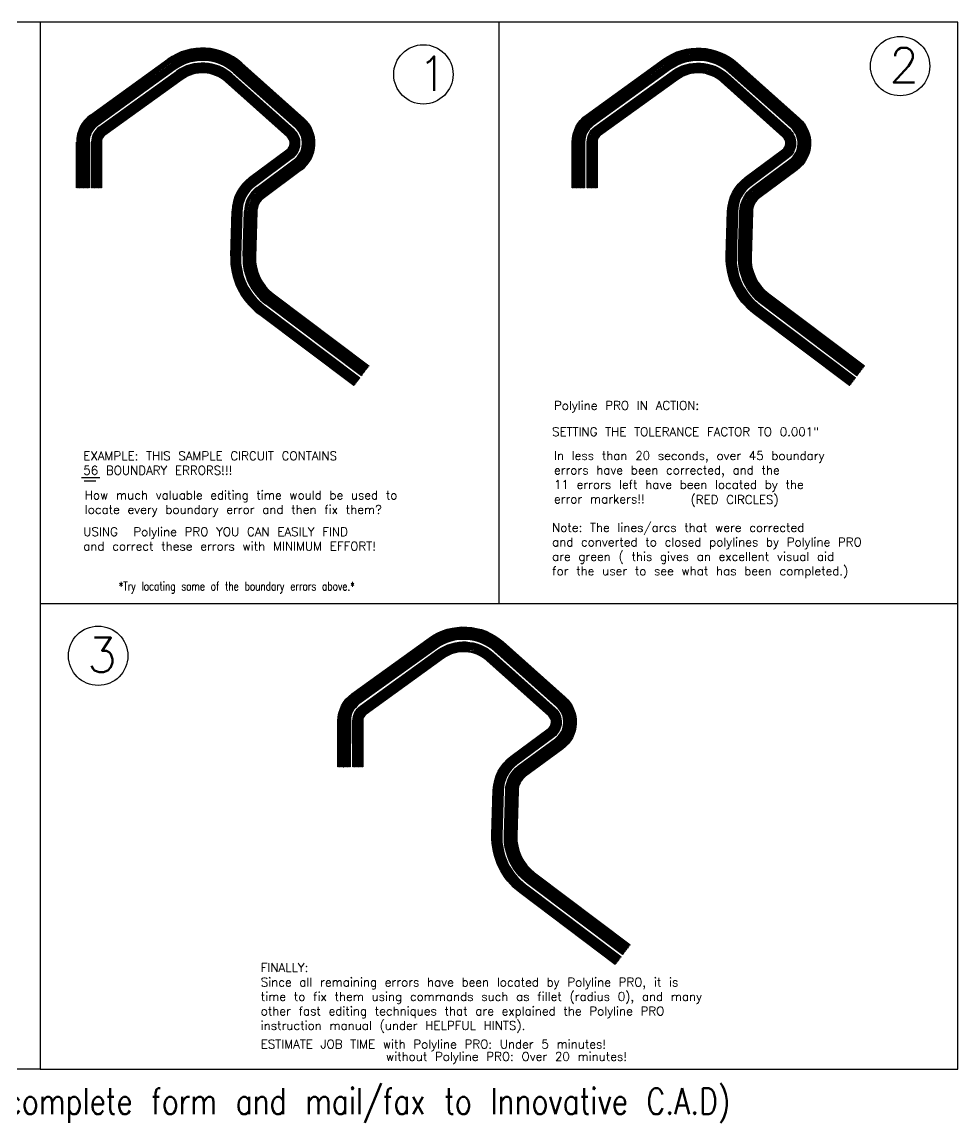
# Model space of a CAD drawing. Extents: x -12.6 to 8.4, y -1 to 11.7.
# Drawn here: x -2.36 to 8.42, y -0.94 to 11.74 of the extents above; entities that cross this region are included whole.
import ezdxf

# ---------------------------------------------------------------- set-up
doc = ezdxf.new("R2010")
doc.units = 0
doc.layers.get('0').update_dxf_attribs({"linetype": 'CONTINUOUS'})
doc.layers.add('ERRORS', color=1, linetype='CONTINUOUS')
doc.styles.get("Standard").update_dxf_attribs({"font": 'TXT.shx', "width": 0.75, "height": 0.08})
doc.styles.add('TXT', font='txt.shx', dxfattribs={"height": 0.1})

msp = doc.modelspace()

# ---------------------------------------------------------------- linework, layer by layer
for p, q in [((-2.153294, 11.735525), (-12.511429, 11.735525)), ((8.421761, 11.735525), (-2.153294, 11.735525)), ((-2.153294, 11.735525), (-2.153294, 5.039334)), ((3.134233, 5.039334), (3.134233, 11.735525)), ((8.421761, 5.039334), (8.421761, 11.735525)), ((-1.575308, 10.663719), (-0.683829, 11.306559)), ((-0.679443, 11.300475), (-1.570922, 10.657636)), ((-1.566535, 10.651553), (-0.675056, 11.294392)), ((-0.670669, 11.288309), (-1.562148, 10.645469)), ((-1.557762, 10.639386), (-0.666282, 11.282226)), ((-0.661896, 11.276142), (-1.553375, 10.633303)), ((-1.548988, 10.627219), (-0.657509, 11.270059)), ((-0.653122, 11.263976), (-1.544602, 10.621136)), ((-0.644348, 11.251809), (-1.535828, 10.608969)), ((-1.531442, 10.602886), (-0.639962, 11.245726)), ((-1.527055, 10.596803), (-0.635575, 11.239643)), ((-1.522668, 10.59072), (-0.631188, 11.233559)), ((-0.626801, 11.227476), (-1.518281, 10.584637)), ((-1.513893, 10.578554), (-0.622414, 11.221393)), ((-0.618028, 11.21531), (-1.509506, 10.572471)), ((-1.505119, 10.566388), (-0.613641, 11.209227)), ((-0.609254, 11.203143), (-1.500732, 10.560305)), ((-1.496344, 10.554222), (-0.604867, 11.19706)), ((-0.60048, 11.190977), (-1.491957, 10.548139)), ((-1.474408, 10.523807), (-0.582933, 11.166644)), ((-0.578546, 11.160561), (-1.470021, 10.517724)), ((0.079781, 11.161581), (0.793783, 10.524799)), ((0.798775, 10.530397), (0.084773, 11.167179)), ((0.089765, 11.172776), (0.803767, 10.535995)), ((0.808758, 10.541592), (0.094757, 11.178373)), ((0.099749, 11.183971), (0.81375, 10.54719)), ((0.818742, 10.552787), (0.104741, 11.189568)), ((0.109733, 11.195165), (0.823733, 10.558385)), ((0.114725, 11.200763), (0.828725, 10.563983)), ((0.119717, 11.20636), (0.833717, 10.56958)), ((0.838709, 10.575178), (0.124709, 11.211957)), ((0.129701, 11.217554), (0.843701, 10.580775)), ((0.848692, 10.586372), (0.134693, 11.223152)), ((0.139685, 11.228749), (0.853684, 10.59197)), ((0.858676, 10.597567), (0.144677, 11.234346)), ((0.149669, 11.239943), (0.863668, 10.603165)), ((0.86866, 10.608762), (0.154661, 11.245541)), ((0.159653, 11.251138), (0.873652, 10.61436)), ((0.878643, 10.619957), (0.164646, 11.256735)), ((0.169638, 11.262333), (0.883635, 10.625555)), ((5.066664, 11.251809), (4.175184, 10.608969)), ((4.197119, 10.578554), (5.088598, 11.221393)), ((5.092985, 11.21531), (4.201506, 10.572471)), ((6.519771, 10.541592), (5.805769, 11.178373)), ((5.810761, 11.183971), (6.524762, 10.54719)), ((6.549721, 10.575178), (5.835721, 11.211957)), ((5.840713, 11.217554), (6.554713, 10.580775)), ((-1.465633, 10.511642), (-0.574159, 11.154478)), ((-0.569772, 11.148394), (-1.461246, 10.505559)), ((-1.456859, 10.499476), (-0.565385, 11.142311)), ((-0.560999, 11.136228), (-1.452471, 10.493393)), ((-1.448084, 10.48731), (-0.556612, 11.130145)), ((-0.552225, 11.124061), (-1.443697, 10.481227)), ((-1.439309, 10.475145), (-0.547838, 11.117978)), ((-0.543451, 11.111895), (-1.434922, 10.469062)), ((-1.430534, 10.462979), (-0.539064, 11.105812)), ((-0.534678, 11.099728), (-1.426147, 10.456896)), ((-1.421759, 10.450813), (-0.530291, 11.093645)), ((-0.525904, 11.087562), (-1.417372, 10.444731)), ((-1.412984, 10.438648), (-0.521517, 11.081479)), ((-0.51713, 11.075395), (-1.408597, 10.432565)), ((0.69395, 10.412847), (-0.020058, 11.049635)), ((-0.015066, 11.055232), (0.698942, 10.418445)), ((0.703933, 10.424042), (-0.010074, 11.060829)), ((-0.005259, 11.066603), (0.708748, 10.429817)), ((0.713917, 10.435237), (-0.00009, 11.072024)), ((0.004902, 11.077621), (0.718908, 10.440835)), ((0.7239, 10.446433), (0.009894, 11.083219)), ((0.014709, 11.088993), (0.728715, 10.452207)), ((0.733883, 10.457628), (0.019877, 11.094413)), ((0.024869, 11.100011), (0.738875, 10.463226)), ((0.743867, 10.468823), (0.029861, 11.105608)), ((0.034677, 11.111382), (0.748682, 10.474598)), ((0.75385, 10.480018), (0.039845, 11.116803)), ((0.044837, 11.1224), (0.758842, 10.485616)), ((0.763833, 10.491214), (0.049829, 11.127997)), ((0.054821, 11.133595), (0.768825, 10.496811)), ((0.788792, 10.519202), (0.074789, 11.155984)), ((0.288676, 11.045625), (0.338061, 11.00158)), ((4.254153, 10.499476), (5.145627, 11.142311)), ((5.150014, 11.136228), (4.258541, 10.493393)), ((4.289253, 10.450813), (5.180721, 11.093645)), ((5.185108, 11.087562), (4.29364, 10.444731)), ((6.414946, 10.424042), (5.700938, 11.060829)), ((5.705753, 11.066603), (6.419761, 10.429817)), ((6.454879, 10.468823), (5.740874, 11.105608)), ((5.745689, 11.111382), (6.459694, 10.474598)), ((5.999688, 11.045625), (6.049073, 11.00158)), ((-1.734255, 9.825803), (-1.734255, 10.353438)), ((-1.726555, 10.353438), (-1.726555, 9.825803)), ((-1.719055, 9.825803), (-1.719055, 10.353439)), ((-1.711555, 10.353439), (-1.711555, 9.825803)), ((-1.704055, 9.825803), (-1.704055, 10.353439)), ((-1.696755, 10.35344), (-1.696755, 9.825803)), ((-1.689055, 9.825803), (-1.689055, 10.35344)), ((-1.681555, 10.353441), (-1.681555, 9.825803)), ((-1.674055, 9.825803), (-1.674055, 10.353441)), ((-1.666555, 10.353442), (-1.666555, 9.825803)), ((-1.659055, 9.825803), (-1.659055, 10.353442)), ((-1.651755, 9.825803), (-1.651755, 10.353443)), ((-1.644055, 9.825803), (-1.644055, 10.353444)), ((-1.636555, 10.353445), (-1.636555, 9.825803)), ((-1.629055, 9.825803), (-1.629055, 10.353445)), ((-1.621555, 10.353446), (-1.621555, 9.825803)), ((-1.614055, 9.825803), (-1.614055, 10.353447)), ((-1.606555, 10.353448), (-1.606555, 9.825803)), ((-1.599055, 9.825803), (-1.599055, 10.353449)), ((-1.591755, 10.35345), (-1.591755, 9.825803)), ((-1.561555, 9.825803), (-1.561555, 10.353454)), ((-1.554055, 10.353455), (-1.554055, 9.825803)), ((-1.546555, 9.825803), (-1.546555, 10.353456)), ((-1.539055, 10.353457), (-1.539055, 9.825803)), ((-1.531555, 9.825803), (-1.531555, 10.353458)), ((-1.524255, 10.353459), (-1.524255, 9.825803)), ((-1.516755, 9.825803), (-1.516755, 10.35346)), ((-1.509055, 10.353461), (-1.509055, 9.825803)), ((-1.501555, 9.825803), (-1.501555, 10.353462)), ((-1.494055, 10.353463), (-1.494055, 9.825803)), ((-1.486555, 9.825803), (-1.486555, 10.353464)), ((-1.479055, 10.353465), (-1.479055, 9.825803)), ((-1.471555, 9.825803), (-1.471555, 10.353466)), ((-1.464055, 10.353467), (-1.464055, 9.825803)), ((-1.456555, 9.825803), (-1.456555, 10.353468)), ((-1.449055, 10.353469), (-1.449055, 9.825803)), ((4.036957, 9.825803), (4.036957, 10.353441)), ((4.044457, 10.353442), (4.044457, 9.825803)), ((4.081957, 9.825803), (4.081957, 10.353445)), ((4.089457, 10.353446), (4.089457, 9.825803)), ((4.179457, 9.825803), (4.179457, 10.353458)), ((4.186757, 10.353459), (4.186757, 9.825803)), ((4.239457, 9.825803), (4.239457, 10.353466)), ((4.246957, 10.353467), (4.246957, 9.825803)), ((0.259132, 9.944708), (0.687113, 10.26175)), ((0.691579, 10.255724), (0.263597, 9.938682)), ((0.268062, 9.932656), (0.696044, 10.249697)), ((0.700424, 10.243587), (0.272442, 9.926545)), ((0.276991, 9.920604), (0.704974, 10.237645)), ((0.709439, 10.231619), (0.281456, 9.914578)), ((0.285921, 9.908551), (0.713903, 10.225593)), ((0.718368, 10.219567), (0.290386, 9.902525)), ((0.294851, 9.896499), (0.722833, 10.213541)), ((0.727298, 10.207515), (0.299316, 9.890473)), ((0.303781, 9.884447), (0.731763, 10.201488)), ((0.73644, 10.195674), (0.308458, 9.878633)), ((0.312711, 9.872395), (0.740693, 10.189436)), ((0.745158, 10.18341), (0.317176, 9.866369)), ((0.321641, 9.860342), (0.749623, 10.177384)), ((0.754087, 10.171357), (0.326106, 9.854316)), ((0.343966, 9.830212), (0.771947, 10.147253)), ((5.979074, 9.932656), (6.407056, 10.249697)), ((6.411436, 10.243587), (5.983454, 9.926545)), ((6.014793, 9.884447), (6.442775, 10.201488)), ((6.447452, 10.195674), (6.01947, 9.878633)), ((0.776412, 10.141226), (0.34843, 9.824186)), ((0.352895, 9.818159), (0.780876, 10.1352)), ((0.785341, 10.129174), (0.35736, 9.812133)), ((0.361825, 9.806107), (0.789806, 10.123148)), ((0.794271, 10.117121), (0.36629, 9.800081)), ((0.370755, 9.794055), (0.798735, 10.111095)), ((0.8032, 10.105069), (0.37522, 9.788029)), ((0.807665, 10.099043), (0.379685, 9.782003)), ((0.812129, 10.093016), (0.38415, 9.775976)), ((0.388614, 9.76995), (0.816594, 10.086989)), ((0.821058, 10.080963), (0.393079, 9.763924)), ((0.397544, 9.757897), (0.825523, 10.074936)), ((0.829987, 10.06891), (0.402008, 9.751871)), ((0.406473, 9.745845), (0.834451, 10.062883)), ((0.838916, 10.056857), (0.410938, 9.739818)), ((0.415402, 9.733792), (0.84338, 10.05083)), ((0.847844, 10.044804), (0.419867, 9.727766)), ((0.424332, 9.721739), (0.852309, 10.038777)), ((0.856773, 10.03275), (0.428796, 9.715713)), ((6.072837, 9.806107), (6.500818, 10.123148)), ((6.505283, 10.117121), (6.077302, 9.800081)), ((6.099627, 9.76995), (6.527606, 10.086989)), ((6.53207, 10.080963), (6.104091, 9.763924)), ((-1.726555, 9.825803), (-1.734055, 9.825803)), ((-1.711555, 9.825803), (-1.719055, 9.825803)), ((-1.696555, 9.825503), (-1.704055, 9.825503)), ((-1.681555, 9.825803), (-1.689055, 9.825803)), ((-1.666555, 9.825803), (-1.674055, 9.825803)), ((-1.651555, 9.826103), (-1.659055, 9.826103)), ((-1.636555, 9.825803), (-1.644055, 9.825803)), ((-1.621555, 9.825803), (-1.629055, 9.825803)), ((-1.606555, 9.826103), (-1.614055, 9.826103)), ((-1.591555, 9.825803), (-1.599055, 9.825803)), ((-1.554055, 9.825803), (-1.561555, 9.825803)), ((-1.539055, 9.826257), (-1.546555, 9.826257)), ((-1.524055, 9.825803), (-1.531555, 9.825803)), ((-1.509055, 9.826103), (-1.516555, 9.826103)), ((-1.494055, 9.826103), (-1.501555, 9.826103)), ((-1.479055, 9.826103), (-1.486555, 9.826103)), ((-1.464055, 9.826103), (-1.471555, 9.826103)), ((-1.449055, 9.825803), (-1.456555, 9.825803)), ((4.044457, 9.825803), (4.036957, 9.825803)), ((4.089457, 9.825803), (4.081957, 9.825803)), ((4.186957, 9.825803), (4.179457, 9.825803)), ((4.246957, 9.826103), (4.239457, 9.826103)), ((0.040655, 9.041051), (0.056015, 9.55596)), ((0.063512, 9.555737), (0.048152, 9.040827)), ((0.055649, 9.040603), (0.071008, 9.555513)), ((0.078505, 9.55529), (0.063145, 9.040379)), ((0.070642, 9.040155), (0.086002, 9.555066)), ((0.093498, 9.554842), (0.078139, 9.039931)), ((0.085635, 9.039707), (0.100995, 9.554619)), ((0.108642, 9.554395), (0.093282, 9.039483)), ((0.100629, 9.039259), (0.115988, 9.554171)), ((0.123485, 9.553948), (0.108125, 9.039035)), ((0.115772, 9.038811), (0.131132, 9.553724)), ((0.138478, 9.553501), (0.123119, 9.038587)), ((0.130615, 9.038363), (0.145975, 9.553277)), ((0.153472, 9.553053), (0.138112, 9.038139)), ((0.145609, 9.037915), (0.160968, 9.55283)), ((0.168465, 9.552606), (0.153105, 9.037691)), ((0.183092, 9.036795), (0.198452, 9.551712)), ((0.205948, 9.551488), (0.190588, 9.036571)), ((0.198085, 9.036347), (0.213445, 9.551264)), ((0.220942, 9.551041), (0.205582, 9.036123)), ((0.213078, 9.035899), (0.228438, 9.550817)), ((0.235935, 9.550593), (0.220575, 9.035675)), ((0.228072, 9.035451), (0.243432, 9.55037)), ((0.250928, 9.550146), (0.235568, 9.035227)), ((0.258425, 9.549923), (0.243065, 9.035003)), ((0.265922, 9.549699), (0.250562, 9.034778)), ((0.258208, 9.034554), (0.273568, 9.549475)), ((0.280915, 9.549252), (0.265555, 9.034329)), ((0.273052, 9.034105), (0.288412, 9.549028)), ((0.295908, 9.548804), (0.280548, 9.03388)), ((0.288045, 9.033656), (0.303405, 9.548581)), ((0.303555, 9.548581), (0.288195, 9.033656)), ((0.310902, 9.548357), (0.295542, 9.033431)), ((0.303038, 9.033207), (0.318398, 9.548134)), ((0.326045, 9.54791), (0.310685, 9.032982)), ((0.318031, 9.032758), (0.333392, 9.547686)), ((0.340888, 9.547463), (0.325528, 9.032533)), ((5.766661, 9.040603), (5.782021, 9.555513)), ((5.789517, 9.55529), (5.774158, 9.040379)), ((5.826784, 9.038811), (5.842144, 9.553724)), ((5.849491, 9.553501), (5.834131, 9.038587)), ((5.924091, 9.035899), (5.939451, 9.550817)), ((5.946947, 9.550593), (5.931587, 9.035675)), ((5.969221, 9.034554), (5.984581, 9.549475)), ((5.991927, 9.549252), (5.976567, 9.034329)), ((6.014567, 9.548581), (5.999207, 9.033656)), ((1.555455, 7.67388), (0.455055, 8.50158)), ((0.459563, 8.507574), (1.559963, 7.679874)), ((1.564472, 7.685868), (0.464072, 8.513568)), ((0.46858, 8.519561), (1.56898, 7.691861)), ((1.573488, 7.697855), (0.473088, 8.525555)), ((0.477597, 8.531549), (1.577997, 7.703849)), ((0.482105, 8.537543), (1.582505, 7.709843)), ((0.486614, 8.543536), (1.587013, 7.715836)), ((1.591522, 7.72183), (0.491122, 8.54953)), ((0.495631, 8.555523), (1.59603, 7.727824)), ((1.600538, 7.733817), (0.500139, 8.561517)), ((0.504648, 8.56751), (1.605047, 7.739811)), ((1.609555, 7.745805), (0.509157, 8.573504)), ((0.513665, 8.579497), (1.614064, 7.751799)), ((1.618572, 7.757792), (0.518174, 8.585491)), ((0.522682, 8.591484), (1.62308, 7.763786)), ((1.627589, 7.76978), (0.527191, 8.597478)), ((0.5317, 8.603472), (1.632097, 7.775773)), ((7.275484, 7.685868), (6.175084, 8.513568)), ((6.179592, 8.519561), (7.279992, 7.691861)), ((7.302534, 7.72183), (6.202134, 8.54953)), ((6.206643, 8.555523), (7.307042, 7.727824)), ((1.460779, 7.548012), (0.360379, 8.375712)), ((0.364888, 8.381706), (1.465288, 7.554006)), ((1.469796, 7.56), (0.369396, 8.3877)), ((0.373904, 8.393693), (1.474304, 7.565993)), ((1.478813, 7.571987), (0.378413, 8.399687)), ((0.382921, 8.405681), (1.483321, 7.577981)), ((1.487829, 7.583974), (0.387429, 8.411674)), ((0.391938, 8.417668), (1.492338, 7.589968)), ((1.496846, 7.595962), (0.396446, 8.423662)), ((0.400955, 8.429656), (1.501355, 7.601956)), ((1.505863, 7.607949), (0.405463, 8.435649)), ((0.409971, 8.441643), (1.510371, 7.613943)), ((1.51488, 7.619937), (0.41448, 8.447637)), ((0.418988, 8.453631), (1.519388, 7.625931)), ((1.523896, 7.631924), (0.423496, 8.459624)), ((0.428005, 8.465618), (1.528405, 7.637918)), ((1.546438, 7.661893), (0.446038, 8.489593)), ((0.450546, 8.495587), (1.550946, 7.667887)), ((7.180808, 7.56), (6.080408, 8.3877)), ((6.084917, 8.393693), (7.185317, 7.565993)), ((7.216875, 7.607949), (6.116475, 8.435649)), ((6.120983, 8.441643), (7.221383, 7.613943)), ((1.605047, 7.739811), (1.600538, 7.733817)), ((1.614064, 7.751799), (1.609555, 7.745805)), ((1.62308, 7.763786), (1.618572, 7.757792)), ((1.632097, 7.775773), (1.627589, 7.76978)), ((1.510371, 7.613943), (1.505863, 7.607949)), ((1.519247, 7.626072), (1.514738, 7.620078)), ((1.528263, 7.638059), (1.523755, 7.632066)), ((1.550946, 7.667887), (1.546438, 7.661893)), ((1.559963, 7.679874), (1.555455, 7.67388)), ((1.56898, 7.691861), (1.564472, 7.685868)), ((1.577997, 7.703849), (1.573488, 7.697855)), ((1.587013, 7.715836), (1.582505, 7.709843)), ((1.59603, 7.727824), (1.591522, 7.72183)), ((7.221383, 7.613943), (7.216875, 7.607949)), ((7.279992, 7.691861), (7.275484, 7.685868)), ((7.307042, 7.727824), (7.302534, 7.72183)), ((1.465288, 7.554006), (1.460779, 7.548012)), ((1.474304, 7.565993), (1.469796, 7.56)), ((1.483321, 7.577981), (1.478813, 7.571987)), ((1.492338, 7.589968), (1.487829, 7.583974)), ((1.501213, 7.602097), (1.496705, 7.596103)), ((7.185317, 7.565993), (7.180808, 7.56)), ((-1.680004, 6.490808), (-1.466355, 6.490808)), ((-1.648353, 6.451271), (-1.513833, 6.451271)), ((-2.153294, 5.039334), (8.421761, 5.039334)), ((-2.153294, 5.039334), (-2.153294, -0.323966)), ((8.421761, -0.323966), (8.421761, 5.039334)), ((-2.153294, -0.323966), (-12.511429, -0.323966)), ((-2.153294, -0.323966), (8.421761, -0.323966))]:
    msp.add_line(p, q)
at = {"color": 3}
for points in [[(7.343109, 7.775773), (7.338601, 7.76978), (6.238203, 8.597478, -0.243593), (6.029044, 9.032758), (6.044404, 9.547686, -0.229739), (6.135344, 9.721739), (6.563321, 10.038777, 0.475567), (6.589656, 10.619957), (5.875658, 11.256735, 0.351795), (5.03157, 11.300475), (4.140091, 10.657636, 0.241009), (3.984457, 10.353438), (3.984457, 9.825803), (3.976957, 9.825803), (3.976757, 10.353438, -0.241009), (4.135704, 10.663719), (5.027183, 11.306559, -0.351795), (5.88065, 11.262333), (6.594648, 10.625555, -0.475567), (6.567785, 10.03275), (6.139809, 9.715713, 0.229738), (6.051901, 9.547463), (6.03654, 9.032533, 0.243593), (6.242712, 8.603472), (7.343109, 7.775773)], [(7.334092, 7.763786), (7.329584, 7.757792), (6.229186, 8.585491, -0.243593), (6.01405, 9.033207), (6.029411, 9.548134, -0.22974), (6.126415, 9.733792), (6.554392, 10.05083, 0.475567), (6.579672, 10.608762), (5.865674, 11.245541, 0.351795), (5.040343, 11.288309), (4.148864, 10.645469, 0.24101), (3.999457, 10.353439), (3.999457, 9.825803), (3.991957, 9.825803), (3.991957, 10.353439, -0.241009), (4.144477, 10.651553), (5.035956, 11.294392, -0.351795), (5.870666, 11.251138), (6.584664, 10.61436, -0.475567), (6.558857, 10.044804), (6.130879, 9.727766, 0.229739), (6.036907, 9.54791), (6.021697, 9.032982, 0.243593), (6.233695, 8.591484), (7.334092, 7.763786)], [(7.325076, 7.751799), (7.320567, 7.745805), (6.220169, 8.573504, -0.243594), (5.999057, 9.033656), (6.014417, 9.548581, -0.229741), (6.117485, 9.745845), (6.545463, 10.062883, 0.475567), (6.569688, 10.597567), (5.85569, 11.234346, 0.351795), (5.049117, 11.276142), (4.157637, 10.633303, 0.24101), (4.014457, 10.35344), (4.014257, 9.825803), (4.006957, 9.825503), (4.006957, 10.353439, -0.24101), (4.153251, 10.639386), (5.04473, 11.282226, -0.351795), (5.860682, 11.239943), (6.57468, 10.603165, -0.475567), (6.549928, 10.056857), (6.12195, 9.739818, 0.22974), (6.021914, 9.548357), (6.006554, 9.033431, 0.243593), (6.224677, 8.579497), (7.325076, 7.751799)], [(7.316059, 7.739811), (7.311551, 7.733817), (6.211152, 8.561517, -0.243594), (5.984064, 9.034105), (5.999424, 9.549028, -0.229741), (6.108556, 9.757897), (6.536535, 10.074936, 0.475568), (6.559705, 10.586372), (5.845705, 11.223152, 0.351795), (5.05789, 11.263976), (4.166411, 10.621136, 0.241011), (4.029457, 10.353441), (4.029457, 9.825803), (4.021957, 9.825803), (4.021957, 10.35344, -0.24101), (4.162024, 10.627219), (5.053503, 11.270059, -0.351795), (5.850697, 11.228749), (6.564696, 10.59197, -0.475568), (6.540999, 10.06891), (6.113021, 9.751871, 0.229741), (6.006921, 9.548804), (5.99156, 9.03388, 0.243594), (6.21566, 8.56751), (7.316059, 7.739811)], [(4.059257, 9.825803), (4.051957, 9.825803), (4.051957, 10.353442, -0.241012), (4.179571, 10.602886), (5.07105, 11.245726, -0.351795), (5.830729, 11.20636), (6.544729, 10.56958, -0.475568), (6.523142, 10.093016), (6.095162, 9.775976, 0.229742), (5.976934, 9.549699), (5.961574, 9.034778, 0.243594), (6.197626, 8.543536), (7.298026, 7.715836), (7.293517, 7.709843), (6.193117, 8.537543, -0.243594), (5.954077, 9.035003), (5.969437, 9.549923, -0.229743), (6.090697, 9.782003), (6.518677, 10.099043, 0.475569), (6.539737, 10.563983), (5.825737, 11.200763, 0.351796), (5.075437, 11.239643), (4.183957, 10.596803, 0.241012), (4.059457, 10.353443), (4.059257, 9.825803)], [(7.289009, 7.703849), (7.284501, 7.697855), (6.184101, 8.525555, -0.243594), (5.939084, 9.035451), (5.954444, 9.55037, -0.229743), (6.081767, 9.794055), (6.509748, 10.111095, 0.475568), (6.529754, 10.552787), (5.815753, 11.189568, 0.351796), (5.084211, 11.227476), (4.192732, 10.584637, 0.241011), (4.074457, 10.353445), (4.074457, 9.825803), (4.066957, 9.825803), (4.066957, 10.353444, -0.241012), (4.188344, 10.59072), (5.079824, 11.233559, -0.351796), (5.820745, 11.195165), (6.534746, 10.558385, -0.475568), (6.514212, 10.105069), (6.086232, 9.788029, 0.229743), (5.961941, 9.550146), (5.946581, 9.035227, 0.243594), (6.188609, 8.531549), (7.289009, 7.703849)], [(7.270975, 7.679874), (7.266467, 7.67388), (6.166067, 8.50158, -0.243593), (5.909097, 9.036347), (5.924457, 9.551264, -0.229743), (6.063908, 9.818159), (6.491889, 10.1352, 0.475565), (6.509787, 10.530397), (5.795785, 11.167179, 0.351796), (5.101758, 11.203143), (4.210281, 10.560305, 0.241008), (4.104457, 10.353448), (4.104457, 9.825803), (4.096957, 9.825674), (4.096957, 10.353447, -0.241009), (4.205893, 10.566388), (5.097371, 11.209227, -0.351796), (5.800777, 11.172776), (6.514779, 10.535995, -0.475566), (6.496353, 10.129174), (6.068373, 9.812133, 0.229743), (5.931954, 9.551041), (5.916594, 9.036123, 0.243593), (6.170575, 8.507574), (7.270975, 7.679874)], [(7.261959, 7.667887), (7.25745, 7.661893), (6.15705, 8.489593, -0.243593), (5.894104, 9.036795), (5.909464, 9.551712, -0.229743), (6.054978, 9.830212), (6.482959, 10.147253, 0.475564), (6.499804, 10.519202), (5.785801, 11.155984, 0.351796), (5.110532, 11.191077), (4.219055, 10.548139, 0.241007), (4.119457, 10.35345), (4.119257, 9.825803), (4.111957, 9.825803), (4.111957, 10.353449, -0.241008), (4.214668, 10.554222), (5.106145, 11.19706, -0.351796), (5.790793, 11.161581), (6.504796, 10.524799, -0.475565), (6.487424, 10.141226), (6.059443, 9.824186, 0.229743), (5.916961, 9.551488), (5.901601, 9.036571, 0.243593), (6.161559, 8.495587), (7.261959, 7.667887)], [(7.239417, 7.637918), (7.234909, 7.631924), (6.134509, 8.459624, -0.243592), (5.856621, 9.037915), (5.871981, 9.55283, -0.229743), (6.032653, 9.860342), (6.460635, 10.177384, 0.47556), (6.474846, 10.491214), (5.760842, 11.127997, 0.351796), (5.132466, 11.160561), (4.240991, 10.517724, 0.241002), (4.156957, 10.353455), (4.156957, 9.825803), (4.149457, 9.825803), (4.149457, 10.353454, -0.241003), (4.236604, 10.523807), (5.128079, 11.166644, -0.351796), (5.765834, 11.133595), (6.479837, 10.496811, -0.475561), (6.4651, 10.171357), (6.037118, 9.854316, 0.229743), (5.879477, 9.552606), (5.864117, 9.037691, 0.243592), (6.139017, 8.465618), (7.239417, 7.637918)], [(7.2304, 7.625931), (7.225892, 7.619937), (6.125492, 8.447637, -0.243592), (5.841627, 9.038363), (5.856987, 9.553277, -0.229743), (6.023723, 9.872395), (6.451705, 10.189436, 0.475558), (6.464862, 10.480018), (5.750858, 11.116803, 0.351796), (5.14124, 11.148394), (4.249766, 10.505559, 0.241), (4.171957, 10.353457), (4.171957, 9.825803), (4.164457, 9.826257), (4.164457, 10.353456, -0.241001), (4.245379, 10.511642), (5.136853, 11.154478, -0.351796), (5.75585, 11.1224), (6.469854, 10.485616, -0.475559), (6.45617, 10.18341), (6.028188, 9.866369, 0.229743), (5.864484, 9.553053), (5.849124, 9.038139, 0.243592), (6.13, 8.453631), (7.2304, 7.625931)], [(7.212367, 7.601956), (7.207858, 7.595962), (6.107458, 8.423662, -0.243591), (5.811641, 9.039259), (5.827001, 9.554171, -0.229743), (6.005863, 9.896499), (6.433846, 10.213541, 0.475553), (6.444896, 10.457628), (5.73089, 11.094413, 0.351796), (5.158787, 11.124061), (4.267316, 10.481227, 0.240995), (4.201957, 10.353461), (4.201957, 9.825803), (4.194457, 9.826103), (4.194257, 10.35346, -0.240996), (4.262928, 10.48731), (5.1544, 11.130145, -0.351796), (5.735882, 11.100011), (6.449887, 10.463226, -0.475555), (6.43831, 10.207515), (6.010328, 9.890473, 0.229743), (5.834497, 9.553948), (5.819137, 9.039035, 0.243591), (6.111967, 8.429656), (7.212367, 7.601956)], [(7.20335, 7.589968), (7.198842, 7.583974), (6.098442, 8.411674, -0.243591), (5.796648, 9.039707), (5.812007, 9.554619, -0.229743), (5.996934, 9.908551), (6.424916, 10.225593, 0.47555), (6.434912, 10.446433), (5.720906, 11.083219, 0.351796), (5.167561, 11.111895), (4.27609, 10.469062, 0.240991), (4.216957, 10.353463), (4.216957, 9.825803), (4.209457, 9.826103), (4.209457, 10.353462, -0.240993), (4.271703, 10.475145), (5.163174, 11.117978, -0.351796), (5.725898, 11.088816), (6.439727, 10.452207, -0.475552), (6.429381, 10.219567), (6.001398, 9.902525, 0.229743), (5.819504, 9.554395), (5.804294, 9.039483, 0.243591), (6.10295, 8.417668), (7.20335, 7.589968)], [(7.194333, 7.577981), (7.189825, 7.571987), (6.089425, 8.399687, -0.243591), (5.781654, 9.040155), (5.797014, 9.555066, -0.229743), (5.988004, 9.920604), (6.415986, 10.237645, 0.475547), (6.424929, 10.435237), (5.710922, 11.072024, 0.351796), (5.176335, 11.099728), (4.284865, 10.456896, 0.240988), (4.231957, 10.353465), (4.231957, 9.825803), (4.224457, 9.826103), (4.224457, 10.353464, -0.24099), (4.280478, 10.462979), (5.171948, 11.105812, -0.351796), (5.715914, 11.077621), (6.429921, 10.440835, -0.475549), (6.420451, 10.231619), (5.992469, 9.914578, 0.229743), (5.804511, 9.554842), (5.789151, 9.039931, 0.243591), (6.093933, 8.405681), (7.194333, 7.577981)], [(7.1763, 7.554006), (7.171791, 7.548012), (6.071391, 8.375712, -0.24359), (5.751668, 9.041051), (5.767027, 9.55596, -0.229743), (5.970144, 9.944708), (6.398126, 10.26175, 0.475538), (6.404962, 10.412847), (5.690954, 11.049635, 0.351796), (5.193882, 11.075395), (4.302415, 10.432565, 0.240977), (4.261957, 10.353469), (4.261957, 9.825803), (4.254457, 9.825803), (4.254457, 10.353468, -0.24098), (4.298028, 10.438648), (5.189495, 11.081479, -0.351796), (5.695946, 11.055232), (6.409954, 10.418445, -0.475541), (6.402591, 10.255724), (5.974609, 9.938682, 0.229743), (5.774524, 9.555737), (5.759164, 9.040827, 0.24359), (6.0759, 8.381706), (7.1763, 7.554006)], [(4.643139, 1.108379), (4.638631, 1.102385), (3.538233, 1.930083, -0.243593), (3.329073, 2.365363), (3.344434, 2.880292, -0.229739), (3.435374, 3.054345), (3.863351, 3.371382, 0.475567), (3.889686, 3.952562), (3.175688, 4.589341, 0.351795), (2.3316, 4.633081), (1.44012, 3.990241, 0.241009), (1.284487, 3.686044), (1.284487, 3.158408), (1.276987, 3.158408), (1.276787, 3.686043, -0.241009), (1.435734, 3.996325), (2.327213, 4.639164, -0.351795), (3.18068, 4.594938), (3.894677, 3.95816, -0.475567), (3.867815, 3.365356), (3.439838, 3.048318, 0.229738), (3.35193, 2.880068), (3.33657, 2.365138, 0.243593), (3.542742, 1.936077), (4.643139, 1.108379)], [(4.634122, 1.096391), (4.629614, 1.090398), (3.529216, 1.918096, -0.243593), (3.31408, 2.365812), (3.32944, 2.880739, -0.22974), (3.426444, 3.066397), (3.854422, 3.383435, 0.475567), (3.879702, 3.941368), (3.165703, 4.578146, 0.351795), (2.340373, 4.620914), (1.448894, 3.978075, 0.24101), (1.299487, 3.686044), (1.299487, 3.158408), (1.291987, 3.158408), (1.291987, 3.686044, -0.241009), (1.444507, 3.984158), (2.335986, 4.626998, -0.351795), (3.170696, 4.583743), (3.884694, 3.946965, -0.475567), (3.858886, 3.377409), (3.430909, 3.060371, 0.229739), (3.336937, 2.880515), (3.321727, 2.365587, 0.243593), (3.533724, 1.92409), (4.634122, 1.096391)], [(4.625106, 1.084404), (4.620597, 1.07841), (3.520199, 1.906109, -0.243594), (3.299087, 2.366261), (3.314447, 2.881186, -0.229741), (3.417515, 3.07845), (3.845493, 3.395489, 0.475567), (3.869718, 3.930173), (3.155719, 4.566952, 0.351795), (2.349147, 4.608748), (1.457667, 3.965908, 0.24101), (1.314487, 3.686045), (1.314287, 3.158408), (1.306987, 3.158108), (1.306987, 3.686045, -0.24101), (1.45328, 3.971991), (2.34476, 4.614831, -0.351795), (3.160711, 4.572549), (3.87471, 3.93577, -0.475567), (3.849958, 3.389462), (3.42198, 3.072424, 0.22974), (3.321944, 2.880963), (3.306584, 2.366036, 0.243593), (3.524707, 1.912103), (4.625106, 1.084404)], [(4.616089, 1.072417), (4.611581, 1.066423), (3.511181, 1.894122, -0.243594), (3.284094, 2.36671), (3.299454, 2.881633, -0.229741), (3.408586, 3.090503), (3.836565, 3.407542, 0.475568), (3.859734, 3.918978), (3.145735, 4.555757, 0.351795), (2.35792, 4.596581), (1.46644, 3.953741, 0.241011), (1.329487, 3.686046), (1.329487, 3.158408), (1.321987, 3.158408), (1.321987, 3.686046, -0.24101), (1.462054, 3.959825), (2.353533, 4.602664, -0.351795), (3.150727, 4.561354), (3.864726, 3.924575, -0.475568), (3.841029, 3.401515), (3.41305, 3.084476, 0.229741), (3.30695, 2.88141), (3.29159, 2.366485, 0.243594), (3.51569, 1.900116), (4.616089, 1.072417)], [(2.362307, 4.590498), (1.470827, 3.947658, 0.241011), (1.336987, 3.686047), (1.336987, 3.158408), (1.344487, 3.158408), (1.344487, 3.686047, -0.241012), (1.475214, 3.941575), (2.366694, 4.584415, -0.351795), (3.135751, 4.544562), (3.849751, 3.907783, -0.475568), (3.827636, 3.419595), (3.399656, 3.102555, 0.238299), (3.284335, 2.872834), (3.26925, 2.367159, 0.243594), (3.502164, 1.882135), (4.602564, 1.054435), (4.607072, 1.060429), (3.506673, 1.888129, -0.243594), (3.276597, 2.366934), (3.291957, 2.881857, -0.229742), (3.404121, 3.096529), (3.8321, 3.413568, 0.475568), (3.854743, 3.91338), (3.140743, 4.55016, 0.351795), (2.362307, 4.590498)], [(1.359287, 3.158408), (1.351987, 3.158408), (1.351987, 3.686047, -0.241012), (1.4796, 3.935491), (2.37108, 4.578331, -0.351795), (3.130759, 4.538965), (3.844759, 3.902185, -0.475568), (3.823171, 3.425621), (3.395192, 3.108582, 0.229742), (3.276964, 2.882304), (3.261604, 2.367383, 0.243594), (3.497656, 1.876141), (4.598055, 1.048442), (4.593547, 1.042448), (3.493147, 1.870148, -0.243594), (3.254107, 2.367608), (3.269467, 2.882528, -0.229743), (3.390727, 3.114608), (3.818707, 3.431648, 0.475569), (3.839767, 3.896588), (3.125767, 4.533368, 0.351796), (2.375467, 4.572248), (1.483987, 3.929408, 0.241012), (1.359487, 3.686048), (1.359287, 3.158408)], [(4.589039, 1.036454), (4.58453, 1.030461), (3.48413, 1.858161, -0.243594), (3.239114, 2.368056), (3.254474, 2.882975, -0.229743), (3.381797, 3.12666), (3.809778, 3.4437, 0.475568), (3.829784, 3.885393), (3.115783, 4.522173, 0.351796), (2.384241, 4.560082), (1.492761, 3.917242, 0.241011), (1.374487, 3.68605), (1.374487, 3.158408), (1.366987, 3.158408), (1.366987, 3.686049, -0.241012), (1.488374, 3.923325), (2.379854, 4.566165, -0.351796), (3.120775, 4.527771), (3.834775, 3.89099, -0.475568), (3.814242, 3.437674), (3.386262, 3.120634, 0.229743), (3.26197, 2.882752), (3.24661, 2.367832, 0.243594), (3.488639, 1.864154), (4.589039, 1.036454)], [(3.377332, 3.132686, 0.229743), (3.246977, 2.883199), (3.231617, 2.36828, 0.243594), (3.479622, 1.852167), (4.580022, 1.024467), (4.575514, 1.018473), (3.475114, 1.846173, -0.243594), (3.22412, 2.368504), (3.23948, 2.883422, -0.229743), (3.372867, 3.138713), (3.800848, 3.455753, 0.475566), (3.8198, 3.874197), (3.105799, 4.510979, 0.351796), (2.393014, 4.547915), (1.501536, 3.905076, 0.24101), (1.389487, 3.686052), (1.389487, 3.158408), (1.381987, 3.158408), (1.381987, 3.686051, -0.241011), (1.497149, 3.911159), (2.388628, 4.553998, -0.351796), (3.110791, 4.516576), (3.824792, 3.879795, -0.475567), (3.805313, 3.449727), (3.377332, 3.132686)], [(4.571005, 1.012479), (4.566497, 1.006486), (3.466097, 1.834186, -0.243593), (3.209127, 2.368952), (3.224487, 2.88387, -0.229743), (3.363937, 3.150765), (3.791918, 3.467805, 0.475565), (3.809817, 3.863002), (3.095815, 4.499784, 0.351796), (2.401788, 4.535749), (1.51031, 3.89291, 0.241008), (1.404487, 3.686054), (1.404487, 3.158408), (1.396987, 3.15828), (1.396987, 3.686053, -0.241009), (1.505923, 3.898993), (2.397401, 4.541832, -0.351796), (3.100807, 4.505381), (3.814809, 3.8686, -0.475566), (3.796383, 3.461779), (3.368402, 3.144739, 0.229743), (3.231984, 2.883646), (3.216624, 2.368728, 0.243593), (3.470605, 1.840179), (4.571005, 1.012479)], [(4.561989, 1.000492), (4.55748, 0.994498), (3.45708, 1.822198, -0.243593), (3.194134, 2.3694), (3.209494, 2.884317, -0.229743), (3.355008, 3.162817), (3.782989, 3.479858, 0.475564), (3.799834, 3.851807), (3.085831, 4.488589, 0.351796), (2.410562, 4.523682), (1.519085, 3.880744, 0.241007), (1.419487, 3.686056), (1.419287, 3.158408), (1.411987, 3.158408), (1.411987, 3.686055, -0.241008), (1.514698, 3.886827), (2.406175, 4.529665, -0.351796), (3.090823, 4.494187), (3.804825, 3.857405, -0.475565), (3.787454, 3.473832), (3.359473, 3.156791, 0.229743), (3.21699, 2.884093), (3.201631, 2.369176, 0.243593), (3.461589, 1.828192), (4.561989, 1.000492)], [(4.539447, 0.970523), (4.534938, 0.96453), (3.434538, 1.79223, -0.243592), (3.156651, 2.37052), (3.17201, 2.885435, -0.229743), (3.332683, 3.192948), (3.760665, 3.509989, 0.47556), (3.774875, 3.823819), (3.060871, 4.460603, 0.351796), (2.432496, 4.493166), (1.541021, 3.85033, 0.241002), (1.456987, 3.686061), (1.456987, 3.158408), (1.449487, 3.158408), (1.449487, 3.68606, -0.241003), (1.536634, 3.856413), (2.428109, 4.499249, -0.351796), (3.065863, 4.4662), (3.779867, 3.829417, -0.475561), (3.765129, 3.503963), (3.337148, 3.186922, 0.229743), (3.179507, 2.885211), (3.164147, 2.370296, 0.243592), (3.439047, 1.798223), (4.539447, 0.970523)], [(4.53043, 0.958536), (4.525922, 0.952542), (3.425522, 1.780242, -0.243592), (3.141657, 2.370968), (3.157017, 2.885882, -0.229743), (3.323753, 3.205), (3.751735, 3.522041, 0.475558), (3.764892, 3.812624), (3.050887, 4.449408, 0.351796), (2.44127, 4.481), (1.549796, 3.838164, 0.241), (1.471987, 3.686062), (1.471987, 3.158408), (1.464487, 3.158862), (1.464487, 3.686062, -0.241001), (1.545409, 3.844247), (2.436883, 4.487083, -0.351796), (3.055879, 4.455005), (3.769884, 3.818221, -0.475559), (3.7562, 3.516015), (3.328218, 3.198974, 0.229743), (3.164514, 2.885659), (3.149154, 2.370744, 0.243592), (3.43003, 1.786236), (4.53043, 0.958536)], [(3.421013, 1.774248), (4.521413, 0.946548), (4.516905, 0.940555), (3.416505, 1.768255, -0.243592), (3.126664, 2.371416), (3.141836, 2.875006, -0.236727), (3.314823, 3.217052), (3.742805, 3.534094, 0.475556), (3.754909, 3.801428), (3.040903, 4.438213, 0.351796), (2.450043, 4.468833), (1.558571, 3.825998, 0.240998), (1.486987, 3.686064), (1.486787, 3.158408), (1.479487, 3.158408), (1.479487, 3.686063, -0.240999), (1.554183, 3.832081), (2.445657, 4.474916, -0.351796), (3.045895, 4.443811), (3.759724, 3.807203, -0.48242), (3.744015, 3.525711), (3.3195, 3.211238, 0.229743), (3.14952, 2.886106), (3.134161, 2.371192, 0.243592), (3.421013, 1.774248)], [(4.512397, 0.934561), (4.507888, 0.928567), (3.407488, 1.756267, -0.243591), (3.111671, 2.371864), (3.12703, 2.886777, -0.229743), (3.305893, 3.229105), (3.733875, 3.546146, 0.475553), (3.744925, 3.790233), (3.03092, 4.427019, 0.351796), (2.458817, 4.456667), (1.567345, 3.813833, 0.240995), (1.501987, 3.686066), (1.501987, 3.158408), (1.494487, 3.158708), (1.494287, 3.686065, -0.240996), (1.562958, 3.819916), (2.45443, 4.46275, -0.351796), (3.035911, 4.432616), (3.749917, 3.795831, -0.475555), (3.73834, 3.54012), (3.310358, 3.223078, 0.229743), (3.134527, 2.886553), (3.119167, 2.37164, 0.243591), (3.411997, 1.762261), (4.512397, 0.934561)], [(4.50338, 0.922574), (4.498871, 0.91658), (3.398471, 1.74428, -0.243591), (3.096677, 2.372312), (3.112037, 2.887224, -0.229743), (3.296963, 3.241157), (3.724946, 3.558198, 0.47555), (3.734942, 3.779038), (3.020936, 4.415824, 0.351796), (2.467591, 4.4445), (1.57612, 3.801667, 0.240991), (1.516987, 3.686068), (1.516987, 3.158408), (1.509487, 3.158708), (1.509487, 3.686067, -0.240993), (1.571733, 3.80775), (2.463204, 4.450584, -0.351796), (3.025928, 4.421421), (3.739757, 3.784812, -0.475552), (3.72941, 3.552172), (3.301428, 3.235131, 0.229743), (3.119534, 2.887), (3.104324, 2.372088, 0.243591), (3.40298, 1.750274), (4.50338, 0.922574)], [(4.494363, 0.910586), (4.489855, 0.904592), (3.389455, 1.732292, -0.243591), (3.081684, 2.37276), (3.097044, 2.887671, -0.229743), (3.288033, 3.253209), (3.716016, 3.570251, 0.475547), (3.724959, 3.767843), (3.010952, 4.404629, 0.351796), (2.476364, 4.432334), (1.584895, 3.789502, 0.240988), (1.531987, 3.68607), (1.531987, 3.158408), (1.524487, 3.158708), (1.524487, 3.686069, -0.24099), (1.580508, 3.795584), (2.471978, 4.438417, -0.351796), (3.015944, 4.410227), (3.72995, 3.77344, -0.475549), (3.720481, 3.564225), (3.292498, 3.247183, 0.229743), (3.10454, 2.887448), (3.089181, 2.372536, 0.243591), (3.393963, 1.738286), (4.494363, 0.910586)], [(3.384946, 1.726299), (4.485346, 0.898599), (4.480838, 0.892605), (3.380438, 1.720305, -0.243591), (3.066691, 2.373208), (3.08205, 2.888119, -0.229743), (3.279104, 3.265261), (3.707086, 3.582303, 0.475543), (3.714976, 3.756648), (3.000968, 4.393435, 0.351796), (2.485138, 4.420167), (1.59367, 3.777336, 0.240983), (1.546987, 3.686072), (1.546987, 3.158408), (1.539487, 3.158708), (1.539487, 3.686071, -0.240985), (1.589283, 3.783419), (2.480751, 4.425251, -0.351796), (3.00596, 4.398032), (3.71979, 3.762422, -0.475545), (3.711551, 3.576277), (3.283569, 3.259235, 0.229743), (3.089547, 2.887895), (3.074187, 2.372984, 0.243591), (3.384946, 1.726299)], [(4.47633, 0.886611), (4.471821, 0.880618), (3.371421, 1.708318, -0.24359), (3.051697, 2.373656), (3.067057, 2.888566, -0.229743), (3.270174, 3.277314), (3.698156, 3.594355, 0.475538), (3.704992, 3.745452), (2.990984, 4.38224, 0.351796), (2.493912, 4.408001), (1.602445, 3.765171, 0.240977), (1.561987, 3.686074), (1.561987, 3.158408), (1.554487, 3.158408), (1.554487, 3.686073, -0.24098), (1.598058, 3.771253), (2.489525, 4.414084, -0.351796), (2.995976, 4.387837), (3.709984, 3.75105, -0.475541), (3.702621, 3.588329), (3.274639, 3.271287, 0.229743), (3.074554, 2.888342), (3.059194, 2.373432, 0.24359), (3.37593, 1.714311), (4.47633, 0.886611)]]:
    msp.add_lwpolyline(points, format="xyb", dxfattribs=at)
for centre in [(7.754866, 11.227757), (2.260918, 11.132551), (-1.486399, 4.436359)]:
    msp.add_circle(centre, 0.342001)
for centre, radius, start, end in [((-0.284635, 10.752998), 0.682485, 48.270428, 125.79681), ((-0.284635, 10.752998), 0.674985, 48.27042, 125.796819), ((-0.284635, 10.752998), 0.667485, 48.270412, 125.796829), ((-0.284635, 10.752998), 0.659985, 48.270404, 125.796838), ((-0.284635, 10.752998), 0.652485, 48.270395, 125.796848), ((-0.284635, 10.752998), 0.644985, 48.270387, 125.796858), ((-0.284635, 10.752998), 0.637485, 48.270378, 125.796869), ((-0.284635, 10.752998), 0.629985, 48.270369, 125.796879), ((-0.284635, 10.752998), 0.622485, 48.27036, 125.79689), ((-0.284635, 10.752998), 0.614985, 48.270351, 125.796901), ((-0.284635, 10.752998), 0.607485, 48.270342, 125.796912), ((-0.284635, 10.752998), 0.599985, 48.270332, 125.796923), ((-0.284635, 10.752997), 0.592485, 48.270323, 125.796913), ((-0.284635, 10.752997), 0.584985, 48.270313, 125.796903), ((-0.284635, 10.752997), 0.577486, 48.270303, 125.796893), ((-0.284635, 10.752997), 0.569986, 48.270292, 125.796883), ((-0.284635, 10.752997), 0.562486, 48.270282, 125.796872), ((-0.284635, 10.752997), 0.554986, 48.270271, 125.796862), ((-0.284635, 10.752996), 0.547486, 48.27026, 125.796851), ((-0.284635, 10.753096), 0.539986, 48.270249, 125.79684), ((5.426377, 10.752998), 0.622485, 48.27036, 125.79689), ((5.426377, 10.752998), 0.614985, 48.270351, 125.796901), ((5.426377, 10.752997), 0.577486, 48.270303, 125.796893), ((5.426377, 10.752997), 0.569986, 48.270292, 125.796883), ((-0.284635, 10.752996), 0.509987, 48.270202, 125.796792), ((-0.284635, 10.752995), 0.502487, 48.270189, 125.79678), ((-0.284635, 10.752995), 0.494987, 48.270177, 125.796767), ((-0.284635, 10.752995), 0.487487, 48.270164, 125.796754), ((-0.284635, 10.752995), 0.479987, 48.27015, 125.796741), ((-0.284635, 10.752995), 0.472487, 48.270137, 125.796727), ((-0.284635, 10.752994), 0.464988, 48.270123, 125.796713), ((-0.284635, 10.752994), 0.457488, 48.270109, 125.796699), ((-0.284635, 10.752994), 0.449988, 48.270094, 125.796684), ((-0.284635, 10.752994), 0.442488, 48.270079, 125.796669), ((-0.284635, 10.752994), 0.434988, 48.270063, 125.796654), ((-0.284635, 10.752994), 0.427488, 48.270048, 125.796638), ((-0.284635, 10.751993), 0.419988, 48.270031, 125.796622), ((-0.284635, 10.752993), 0.412489, 48.270015, 125.796605), ((5.426377, 10.752995), 0.479987, 48.27015, 125.796741), ((5.426377, 10.752995), 0.472487, 48.270137, 125.796727), ((5.426377, 10.751993), 0.419988, 48.270031, 125.796622), ((5.426377, 10.752993), 0.412489, 48.270015, 125.796605), ((-0.284635, 10.752993), 0.404989, 48.269998, 125.796588), ((-0.284635, 10.752993), 0.397489, 48.26998, 125.79657), ((-1.35152, 10.353475), 0.382535, 125.803998, 180.005475), ((-1.351521, 10.353475), 0.375034, 125.804086, 180.005618), ((-1.351522, 10.353476), 0.367533, 125.804177, 180.005767), ((-1.351523, 10.353476), 0.360032, 125.80427, 180.005921), ((-1.351524, 10.353477), 0.352531, 125.804367, 180.006081), ((-1.351525, 10.353478), 0.345029, 125.804466, 180.006247), ((-1.351527, 10.353478), 0.337528, 125.804569, 180.00642), ((-1.351528, 10.353479), 0.330027, 125.804676, 180.0066), ((-1.351529, 10.353479), 0.322526, 125.804785, 180.006788), ((-1.35153, 10.35348), 0.315025, 125.804899, 180.006983), ((-1.351532, 10.353481), 0.307523, 125.805017, 180.007187), ((-1.351533, 10.353481), 0.300022, 125.80514, 180.007401), ((-1.351533, 10.353481), 0.292522, 125.805267, 180.007401), ((-1.351533, 10.353481), 0.285022, 125.8054, 180.007401), ((-1.351533, 10.353481), 0.277522, 125.805538, 180.007401), ((-1.351533, 10.353481), 0.270022, 125.805682, 180.007401), ((-1.351533, 10.353481), 0.262522, 125.805832, 180.007401), ((-1.351533, 10.353481), 0.255022, 125.805989, 180.007401), ((-1.351533, 10.353481), 0.247522, 125.806152, 180.007401), ((-1.351533, 10.353481), 0.240022, 125.806323, 180.007401), ((0.62906, 10.34008), 0.247498, 306.538669, 48.275078), ((0.62906, 10.34008), 0.254998, 306.538546, 48.275078), ((0.62906, 10.34008), 0.262498, 306.538429, 48.275078), ((0.62906, 10.34008), 0.269998, 306.538316, 48.275078), ((0.62906, 10.34008), 0.277498, 306.538208, 48.275078), ((0.62906, 10.34008), 0.284998, 306.538105, 48.275078), ((0.62906, 10.34008), 0.292498, 306.538005, 48.275078), ((0.62906, 10.34008), 0.299998, 306.53791, 48.275078), ((0.629059, 10.34008), 0.307498, 306.537818, 48.274946), ((0.629059, 10.34008), 0.314998, 306.537729, 48.274821), ((0.629058, 10.34008), 0.322499, 306.537644, 48.274701), ((0.629058, 10.34008), 0.329999, 306.537562, 48.274586), ((0.629057, 10.34008), 0.3375, 306.537482, 48.274476), ((0.629056, 10.34008), 0.345, 306.537405, 48.274371), ((0.629056, 10.34008), 0.3525, 306.53733, 48.274269), ((0.629055, 10.34008), 0.360001, 306.537258, 48.274172), ((0.629055, 10.34008), 0.367501, 306.537188, 48.274078), ((0.629054, 10.34008), 0.375002, 306.53712, 48.273988), ((0.629053, 10.34008), 0.382502, 306.537054, 48.273901), ((4.359483, 10.353479), 0.322526, 125.804785, 180.006788), ((4.359482, 10.35348), 0.315025, 125.804899, 180.006983), ((4.359479, 10.353481), 0.277522, 125.805538, 180.007401), ((4.359479, 10.353481), 0.270022, 125.805682, 180.007401), ((6.340072, 10.34008), 0.269998, 306.538316, 48.275078), ((6.340072, 10.34008), 0.277498, 306.538208, 48.275078), ((6.340071, 10.34008), 0.314998, 306.537729, 48.274821), ((6.34007, 10.34008), 0.322499, 306.537644, 48.274701), ((-1.351533, 10.353481), 0.210022, 125.807097, 180.007401), ((-1.351533, 10.353481), 0.202522, 125.807317, 180.007401), ((-1.351533, 10.353481), 0.195022, 125.80755, 180.007401), ((-1.351533, 10.353481), 0.187522, 125.807796, 180.007401), ((-1.351533, 10.353481), 0.180022, 125.808058, 180.007401), ((-1.351533, 10.353481), 0.172522, 125.808336, 180.007401), ((-1.351533, 10.353481), 0.165022, 125.808633, 180.007401), ((-1.351533, 10.353481), 0.157522, 125.808952, 180.007401), ((-1.351533, 10.353481), 0.150022, 125.809293, 180.007401), ((-1.351533, 10.353481), 0.142522, 125.809662, 180.007401), ((-1.351533, 10.353481), 0.135022, 125.810061, 180.007401), ((-1.351533, 10.353481), 0.127522, 125.810494, 180.007401), ((-1.351533, 10.353481), 0.120022, 125.810967, 180.007401), ((-1.351533, 10.353481), 0.112522, 125.811487, 180.007401), ((-1.351533, 10.353481), 0.105022, 125.812062, 180.007401), ((-1.351533, 10.353481), 0.097522, 125.812702, 180.007401), ((0.62906, 10.34008), 0.097498, 306.543579, 48.275078), ((0.62906, 10.34008), 0.104998, 306.543099, 48.275078), ((0.62906, 10.34008), 0.112498, 306.542668, 48.275078), ((0.62906, 10.34008), 0.119998, 306.542278, 48.275078), ((0.62906, 10.34008), 0.127498, 306.541923, 48.275078), ((0.62906, 10.34008), 0.134998, 306.541598, 48.275078), ((0.62906, 10.34008), 0.142498, 306.5413, 48.275078), ((0.62906, 10.34008), 0.149998, 306.541023, 48.275078), ((0.62906, 10.34008), 0.157498, 306.540767, 48.275078), ((0.62906, 10.34008), 0.164998, 306.540529, 48.275078), ((0.62906, 10.34008), 0.172498, 306.540306, 48.275078), ((0.62906, 10.34008), 0.179998, 306.540097, 48.275078), ((0.62906, 10.34008), 0.187498, 306.539901, 48.275078), ((0.62906, 10.34008), 0.194998, 306.539716, 48.275078), ((0.62906, 10.34008), 0.202498, 306.539542, 48.275078), ((0.62906, 10.34008), 0.209998, 306.539377, 48.275078), ((0.62906, 10.34008), 0.239998, 306.538797, 48.275078), ((4.359479, 10.353481), 0.180022, 125.808058, 180.007401), ((4.359479, 10.353481), 0.172522, 125.808336, 180.007401), ((4.359479, 10.353481), 0.120022, 125.810967, 180.007401), ((4.359479, 10.353481), 0.112522, 125.811487, 180.007401), ((6.340072, 10.34008), 0.112498, 306.542668, 48.275078), ((6.340072, 10.34008), 0.119998, 306.542278, 48.275078), ((6.340072, 10.34008), 0.172498, 306.540306, 48.275078), ((6.340072, 10.34008), 0.179998, 306.540097, 48.275078), ((0.558271, 9.540974), 0.502479, 126.535885, 178.290937), ((0.55827, 9.540974), 0.494979, 126.535882, 178.290933), ((0.55827, 9.540974), 0.487479, 126.535878, 178.29093), ((0.55827, 9.540974), 0.479979, 126.535875, 178.290927), ((0.55827, 9.540974), 0.472479, 126.535871, 178.290923), ((0.55827, 9.540974), 0.464979, 126.535868, 178.290919), ((0.55827, 9.540975), 0.457479, 126.535864, 178.290916), ((0.55827, 9.540975), 0.449979, 126.53586, 178.290912), ((0.55827, 9.540975), 0.442479, 126.535856, 178.290908), ((6.269283, 9.540974), 0.487479, 126.535878, 178.29093), ((6.269283, 9.540974), 0.479979, 126.535875, 178.290927), ((0.55827, 9.540975), 0.434978, 126.535852, 178.290904), ((0.55827, 9.540975), 0.427478, 126.535848, 178.2909), ((0.55827, 9.540975), 0.419978, 126.535844, 178.290895), ((0.55827, 9.540975), 0.412478, 126.535839, 178.290891), ((0.55827, 9.540975), 0.404978, 126.535835, 178.290886), ((0.55827, 9.540975), 0.397478, 126.53583, 178.290882), ((0.55827, 9.540975), 0.389978, 126.535825, 178.290877), ((0.558269, 9.540975), 0.359978, 126.535805, 178.290857), ((0.558269, 9.540975), 0.352478, 126.5358, 178.290851), ((0.558269, 9.540975), 0.344978, 126.535794, 178.290846), ((0.558269, 9.540975), 0.337478, 126.535788, 178.29084), ((0.558269, 9.540975), 0.329977, 126.535782, 178.290834), ((0.558269, 9.540975), 0.314977, 126.535769, 178.290821), ((0.558269, 9.540975), 0.307477, 126.535763, 178.290814), ((0.558269, 9.540975), 0.299977, 126.535756, 178.290807), ((0.558269, 9.540975), 0.292477, 126.535817, 178.2908), ((0.558269, 9.540975), 0.284977, 126.53588, 178.290792), ((6.269282, 9.540975), 0.427478, 126.535848, 178.2909), ((6.269282, 9.540975), 0.419978, 126.535844, 178.290895), ((6.269281, 9.540975), 0.329977, 126.535782, 178.290834), ((6.269281, 9.540975), 0.284977, 126.53588, 178.290792), ((0.558269, 9.540975), 0.277477, 126.535946, 178.290784), ((0.558268, 9.540975), 0.269977, 126.536014, 178.290776), ((0.558268, 9.540975), 0.262477, 126.536085, 178.290767), ((0.558268, 9.540976), 0.254977, 126.536159, 178.290758), ((0.558268, 9.540976), 0.247477, 126.536236, 178.290749), ((0.558268, 9.540976), 0.239977, 126.536317, 178.290739), ((0.558268, 9.540976), 0.232476, 126.536402, 178.290729), ((0.558268, 9.540976), 0.224976, 126.53649, 178.290718), ((0.558268, 9.540976), 0.217476, 126.536583, 178.290706), ((6.269281, 9.540975), 0.277477, 126.535946, 178.290784), ((0.842846, 9.017048), 0.802549, 178.286121, 233.046449), ((0.842845, 9.017048), 0.795049, 178.286079, 233.046431), ((0.842845, 9.017048), 0.787549, 178.286036, 233.046413), ((0.842844, 9.017047), 0.780048, 178.285992, 233.046395), ((0.842844, 9.017047), 0.772548, 178.285947, 233.046376), ((0.842843, 9.017047), 0.765047, 178.285902, 233.046358), ((0.842843, 9.017047), 0.757547, 178.285856, 233.046339), ((0.842842, 9.017046), 0.750046, 178.285809, 233.04632), ((0.842842, 9.017046), 0.742546, 178.285761, 233.0463), ((0.842841, 9.017046), 0.735045, 178.285713, 233.04628), ((0.842841, 9.017046), 0.727545, 178.285663, 233.04626), ((0.84284, 9.017045), 0.720044, 178.285613, 233.04624), ((0.84284, 9.017045), 0.712544, 178.285562, 233.046219), ((0.842839, 9.017045), 0.705043, 178.28551, 233.046198), ((0.842839, 9.017045), 0.697543, 178.285457, 233.046176), ((0.842838, 9.017044), 0.690042, 178.285403, 233.046154), ((0.842836, 9.017043), 0.66004, 178.285176, 233.046064), ((0.842836, 9.017043), 0.652539, 178.285117, 233.046041), ((0.842835, 9.017043), 0.645039, 178.285056, 233.046016), ((0.842835, 9.017043), 0.637538, 178.284995, 233.045992), ((0.842834, 9.017042), 0.630038, 178.284932, 233.045967), ((0.842833, 9.017042), 0.622537, 178.284867, 233.045942), ((0.842833, 9.017042), 0.615037, 178.284802, 233.045916), ((0.842832, 9.017042), 0.607536, 178.284735, 233.045889), ((0.842832, 9.017041), 0.600036, 178.284666, 233.045863), ((0.842832, 9.017041), 0.592536, 178.284666, 233.045835), ((0.842832, 9.017041), 0.585036, 178.284666, 233.045807), ((0.842832, 9.017041), 0.577536, 178.284666, 233.045779), ((0.842832, 9.017041), 0.570036, 178.284666, 233.04575), ((0.842832, 9.017041), 0.562536, 178.284666, 233.04572), ((0.842832, 9.017041), 0.555036, 178.284666, 233.04569), ((0.842832, 9.017041), 0.547536, 178.284666, 233.045659), ((0.842832, 9.017041), 0.540036, 178.284666, 233.045627), ((0.842832, 9.017041), 0.532536, 178.284666, 233.045595), ((0.842832, 9.017041), 0.525036, 178.284666, 233.045562), ((0.842832, 9.017041), 0.517536, 178.284666, 233.045529), ((6.553857, 9.017048), 0.787549, 178.286036, 233.046413), ((6.553857, 9.017047), 0.780048, 178.285992, 233.046395), ((6.553853, 9.017046), 0.727545, 178.285663, 233.04626), ((6.553853, 9.017045), 0.720044, 178.285613, 233.04624), ((6.553846, 9.017042), 0.630038, 178.284932, 233.045967), ((6.553846, 9.017042), 0.622537, 178.284867, 233.045942), ((6.553844, 9.017041), 0.585036, 178.284666, 233.045807), ((6.553844, 9.017041), 0.577536, 178.284666, 233.045779)]:
    msp.add_arc(centre, radius, start, end)
at = {"layer": 'ERRORS'}
for centre in [(5.062277, 11.257892), (5.180721, 11.093645), (5.180721, 11.092645), (5.705753, 11.066603), (5.70593, 11.065427), (5.999688, 11.045625), (5.999688, 11.045625), (4.170797, 10.615053), (6.44724, 10.195462), (6.447452, 10.195674), (6.077302, 9.800081), (5.841994, 9.553724), (5.842144, 9.553724), (5.946947, 9.550593), (5.984431, 9.549475), (5.984581, 9.549475), (5.999207, 9.033656)]:
    msp.add_circle(centre, 0.015, dxfattribs=at)

# ---------------------------------------------------------------- texts
for s, height, p in [('2', 0.4, (7.627838, 11.037344)), ('1', 0.4, (2.197404, 10.942138)), ('Polyline PRO IN ACTION:', 0.1, (3.766309, 7.269733)), ('SETTING THE TOLERANCE FACTOR TO 0.001"', 0.1, (3.744653, 6.966754)), ('EXAMPLE: THIS SAMPLE CIRCUIT CONTAINS', 0.1, (-1.657757, 6.688629)), ('In less than 20 seconds, over 45 boundary', 0.1, (3.766309, 6.69188)), ('56 BOUNDARY ERRORS!!!  ', 0.1, (-1.657757, 6.521962)), ('errors have been corrected, and the ', 0.1, (3.766309, 6.525214)), ('How much valuable editing time would be used to ', 0.1, (-1.640039, 6.237123)), ('11 errors left have been located by the', 0.1, (3.766309, 6.358547)), ('error markers!!', 0.1, (3.766309, 6.19188)), ('(RED CIRCLES)', 0.1, (5.34003, 6.185193)), ('locate every boundary error and then fix them?', 0.1, (-1.640039, 6.070456)), ('Note: The lines/arcs that were corrected', 0.1, (3.744653, 5.863045)), ('USING  Polyline PRO YOU CAN EASILY FIND', 0.1, (-1.657757, 5.814958)), ('and correct these errors with MINIMUM EFFORT!', 0.1, (-1.657757, 5.648291)), ('and converted to closed polylines by Polyline PRO ', 0.1, (3.744653, 5.696378)), ('are green ( this gives an excellent visual aid', 0.1, (3.744653, 5.529711)), ('for the user to see what has been completed.)', 0.1, (3.744653, 5.363045)), ('3', 0.4, (-1.613427, 4.245946)), ('FINALLY: ', 0.1, (0.38726, 0.794578)), ('Since all remaining errors have been located by Polyline PRO, it is ', 0.1, (0.38726, 0.627911)), ('time to fix them using commands such as fillet (radius 0), and many ', 0.1, (0.38726, 0.461244)), ('other fast editing techniques that are explained the Polyline PRO', 0.1, (0.38726, 0.294578)), ('instruction manual (under HELPFUL HINTS).', 0.1, (0.38726, 0.127911)), ('ESTIMATE JOB TIME with Polyline PRO: Under 5 minutes!', 0.1, (0.38726, -0.086271))]:
    msp.add_text(s, height=height).set_placement(p)
at = {"color": 1, "style": 'TXT', "width": 0.75}
msp.add_text('*Try locating some of the boundary errors above.*', height=0.1, dxfattribs=at).set_placement((-1.248904, 5.188203))
at = {"style": 'TXT'}
msp.add_text('without Polyline PRO: Over 20 minutes!', height=0.1, dxfattribs=at).set_placement((1.830517, -0.229044))
at = {"style": 'TXT', "width": 0.8}
msp.add_text('Print out file ORDER.TXT (complete form and mail/fax to Innovative C.A.D)', height=0.3, dxfattribs=at).set_placement((-6.996592, -0.844927))

doc.saveas('drawing.dxf')
